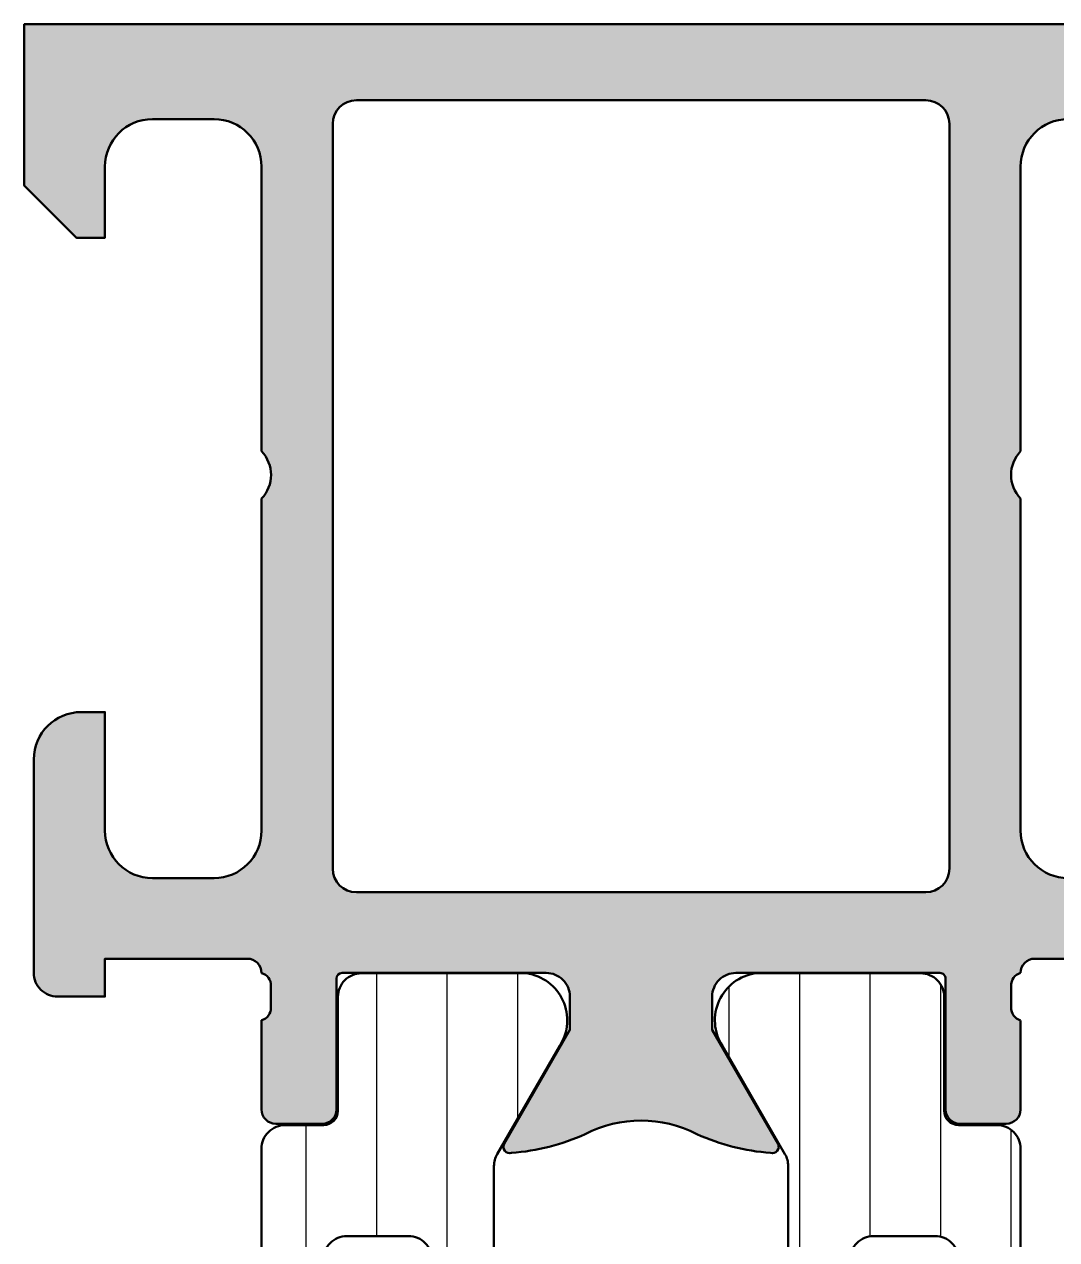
# Model space of a CAD drawing. Extents: x -25 to 51, y 0 to 75.
# Drawn here: x 0 to 21.76, y 49.38 to 75 of the extents above; entities that cross this region are included whole.
import ezdxf

# ---------------------------------------------------------------- set-up
doc = ezdxf.new("R2010")
doc.units = 0
for name, color, linetype, lineweight in [('0S-Alu contour', 7, 'Continuous', 50), ('0S-Alu hatch', 252, 'Continuous', 25), ('0S-Plastic contour', 254, 'Continuous', 50), ('0S-Plastic hatch', 253, 'Continuous', 25)]:
    doc.layers.add(name, color=color, linetype=linetype, lineweight=lineweight)
pattern_1 = [(90, (0, 0), (-1.4859, 0), [])]

# ---------------------------------------------------------------- blocks, each defined once
blk = doc.blocks.new('284027__A687E2B4_68D0_483B_86A1_8ABFF1E2E306___953A8E3C_B4A5_4363_B3F5_7A9732920150_')
at = {"layer": '0S-Plastic hatch'}
h = blk.add_hatch(dxfattribs=at)
h.set_pattern_fill('ANSI31', color=256, scale=0.4680000000000001, angle=45, style=0)
h.set_pattern_definition(pattern_1)
edge = h.paths.add_edge_path()
edge.add_line((5.000000000000003, 51.29262339778484), (4.999977078441997, 25.45125658823265))
edge.add_ellipse((4.795838212819975, 25.455375387072), major_axis=(-0.2041804127758702, 0), ratio=1, start_angle=90.48506106571682, end_angle=178.8441310561838, ccw=False)
edge.add_line((4.797566765715238, 25.25120229122876), (0.6975667657269505, 25.25120229122876))
edge.add_arc((0.6975667657269398, 24.75120229122881), 0.4999999999999467, 89.99999999999876, 180)
edge.add_line((0.197566765726993, 24.75120229122881), (0.1975667657270108, 23.92045306784114))
edge.add_arc((1.197566765727049, 23.92045306784114), 1.000000000000035, 180, 254.9999999989184)
edge.add_line((0.9387477206062868, 22.95452724155692), (1.69756676572695, 22.75120229122875))
edge.add_line((1.69756676572695, 22.75120229122875), (1.697566765726946, 23.75120229122876))
edge.add_line((1.697566765726946, 23.75120229122876), (3.997566765715358, 23.75120229122875))
edge.add_ellipse((3.995857731874244, 22.74707631855112), major_axis=(-1.004127427074104, 0), ratio=1, start_angle=180.2298596784872, end_angle=269.9024820249131, ccw=False)
edge.add_line((4.99997707844199, 22.7511046743983), (4.99997707844199, 19.75122632025461))
edge.add_ellipse((3.995857519994096, 19.75532877543038), major_axis=(-1.00412793895801, 0), ratio=1, start_angle=90.09753001532027, end_angle=179.7659122786875, ccw=False)
edge.add_line((3.997566765715301, 18.75120229122875), (1.697566765726953, 18.75120229122875))
edge.add_line((1.697566765726953, 18.75120229122875), (1.697566765726836, 19.75120229122869))
edge.add_line((1.697566765726836, 19.75120229122869), (0.938747720606269, 19.54787734087044))
edge.add_arc((1.1975667657269, 18.58195151458676), 0.9999999999994827, 105.0000000010822, 180)
edge.add_line((0.1975667657274179, 18.58195151458676), (0.1975667657269504, 17.75120229122874))
edge.add_arc((0.6975667657269647, 17.75120229122877), 0.5000000000000142, 180, 269.9999999999992)
edge.add_line((0.6975667657269575, 17.25120229122875), (4.79756676571532, 17.25120229122875))
edge.add_ellipse((4.797566765715343, 17.05120229122878), major_axis=(-0.1999999999999637, 0), ratio=1, start_angle=180, end_angle=270.00000000000665, ccw=False)
edge.add_line((4.997566765715305, 17.05120229122878), (4.998887310705246, 16.21013004610088))
edge.add_arc((5.498884631371023, 16.21010925689817), 0.4999973210979704, 179.9976177199981, 269.9982316841403)
edge.add_line((5.498869199986721, 15.71011193603832), (6.309200532801625, 15.71008330962012))
edge.add_ellipse((6.309189666567314, 15.41008330981692), major_axis=(-0.2999999999999899, 0), ratio=1, start_angle=179.9979247021016, end_angle=269.99792470211537, ccw=False)
edge.add_line((6.609189666370511, 15.41007244358253), (6.60877078615772, 13.0100740742441))
edge.add_arc((7.108766763172724, 13.0100533243742), 0.4999959774455648, 179.9976222209284, 269.9982271832997)
edge.add_line((7.108751292552963, 12.51005734716798), (10.58529278835881, 12.50993069970388))
edge.add_arc((10.4430179914446, 13.4997539283803), 0.999996070924477, 278.1795327540128, 392.7249408019541)
edge.add_line((11.28429022210338, 14.04035838247478), (9.965903224316335, 16.32406298372988))
edge.add_ellipse((10.39892499602131, 16.57404727383348), major_axis=(-0.5000000000691192, 0), ratio=1, start_angle=-0.0020153897934278575, end_angle=29.99792130043909, ccw=False)
edge.add_line((9.898924996261515, 16.57406486142708), (9.90001130869739, 50.92833361702788))
edge.add_ellipse((10.40001130838044, 50.92831498386472), major_axis=(-0.5000000000302501, 0), ratio=1, start_angle=329.9979281041082, end_angle=359.9978647969435, ccw=False)
edge.add_line((9.967007647096407, 51.1783306420641), (11.28556007655461, 53.46193973131244))
edge.add_arc((10.44432701033439, 54.00260512706299), 0.9999960709244696, 327.2709086022711, 441.816316650216)
edge.add_line((10.58667351121614, 54.99241804653369), (7.110132015410307, 54.99254469399776))
edge.add_arc((7.110111265540407, 54.49254871698272), 0.4999959774456003, 89.99762222092833, 179.9982271832751)
edge.add_line((6.610115288334148, 54.49256418760271), (6.610360308914977, 52.09256579421701))
edge.add_ellipse((6.310360309111723, 52.09257666045139), major_axis=(-0.3000000000000449, 0), ratio=1, start_angle=89.99792470212441, end_angle=179.9979247021016, ccw=False)
edge.add_line((6.310349442877459, 51.79257666064813), (5.500018110062534, 51.79260528706632))
edge.add_arc((5.499997320859801, 51.29260796640057), 0.4999973210979491, 89.99761772008348, 179.9982316841069)
edge = h.paths.add_edge_path()
edge.add_ellipse((6.799448700661269, 48.95118994053621), major_axis=(-0.5000000020876216, 0), ratio=1, start_angle=269.9981008973781, end_angle=360, ccw=False)
edge.add_line((6.799465273458128, 49.45118994234918), (8.099459379726031, 49.45118994234918))
edge.add_ellipse((8.099463019082645, 48.95119358170581), major_axis=(-0.499996360656621, 0), ratio=1, start_angle=179.9995829571355, end_angle=270.0004170425837, ccw=False)
edge.add_line((8.59945937972602, 48.95118994234675), (8.599459379726035, 40.10119604586718))
edge.add_ellipse((8.099463019082783, 40.10119240650811), major_axis=(-0.4999963606564967, 0), ratio=1, start_angle=89.99958295740163, end_angle=180.0004170428646, ccw=False)
edge.add_line((8.099459379726042, 39.60119604586486), (6.799465273413296, 39.60119604586486))
edge.add_ellipse((6.799448700730959, 40.10119604774749), major_axis=(-0.5000000021572895, 0), ratio=1, start_angle=0, end_angle=90.00189908949841, ccw=False)
edge.add_line((6.299448698573669, 40.10119604774749), (6.299448698573647, 48.95118994053621))
edge = h.paths.add_edge_path()
edge.add_line((6.299448698584058, 29.40118994305284), (6.299448698584043, 38.10119604656853))
edge.add_ellipse((6.79944869858405, 38.10119604656332), major_axis=(-0.5000000000000142, 0), ratio=1, start_angle=269.99999999880635, end_angle=360, ccw=False)
edge.add_line((6.799448698594467, 38.60119604656333), (8.0994593797468, 38.60119604656332))
edge.add_ellipse((8.099459379736395, 38.1011960465633), major_axis=(-0.5000000000000142, 0), ratio=1, start_angle=180, end_angle=269.99999999880754, ccw=False)
edge.add_line((8.599459379736407, 38.1011960465633), (8.599459379736395, 29.40118994304765))
edge.add_ellipse((8.099459379736398, 29.40118994304765), major_axis=(-0.4999999999999965, 0), ratio=1, start_angle=90.00000000000159, end_angle=180, ccw=False)
edge.add_line((8.099459379736413, 28.90118994304765), (6.799448698584058, 28.90118994304764))
edge.add_ellipse((6.79944869858405, 29.40118994304763), major_axis=(-0.4999999999999929, 0), ratio=1, start_angle=0, end_angle=90.0000000000008, ccw=False)
edge = h.paths.add_edge_path()
edge.add_line((8.599459379736402, 27.40118994304764), (8.599459379736405, 18.55121130535756))
edge.add_ellipse((8.09944412094735, 18.55121130535237), major_axis=(-0.5000152587890554, 0), ratio=1, start_angle=89.9999999999988, end_angle=180, ccw=False)
edge.add_line((8.09944412094734, 18.05119604656332), (6.799433439794995, 18.05119604656332))
edge.add_ellipse((6.799433439794988, 18.55118078777423), major_axis=(-0.4999847412109269, 0), ratio=1, start_angle=0, end_angle=90.0000000000008, ccw=False)
edge.add_line((6.299448698584061, 18.55118078777423), (6.299448698584061, 27.40118994305278))
edge.add_ellipse((6.799448700671671, 27.40118994123469), major_axis=(-0.5000000020876109, 0), ratio=1, start_angle=269.9981008973833, end_angle=360, ccw=False)
edge.add_line((6.799465273468484, 27.90118994304764), (8.099459379736402, 27.90118994304764))
edge.add_ellipse((8.09946301909309, 27.40119358240433), major_axis=(-0.4999963606565571, 0), ratio=1, start_angle=179.9995829571355, end_angle=270.00041704259223, ccw=False)
at = {"layer": '0S-Alu contour', "color": 7}
for points in [[(6.799465273458128, 49.45118994234918), (8.099459379726031, 49.45118994234918)], [(6.299448698573669, 40.10119604774749), (6.299448698573647, 48.95118994053621)], [(8.59945937972602, 48.95118994234675), (8.599459379726035, 40.10119604586718)], [(8.099459379726042, 39.60119604586486), (6.799465273413296, 39.60119604586486)], [(6.799448698594467, 38.60119604656333), (8.0994593797468, 38.60119604656332)], [(6.299448698584058, 29.40118994305284), (6.299448698584043, 38.10119604656853)], [(8.599459379736407, 38.1011960465633), (8.599459379736395, 29.40118994304765)], [(8.099459379736413, 28.90118994304765), (6.799448698584058, 28.90118994304764)], [(6.799465273468484, 27.90118994304764), (8.099459379736402, 27.90118994304764)], [(6.299448698584061, 18.55118078777423), (6.299448698584061, 27.40118994305278)], [(8.599459379736402, 27.40118994304764), (8.599459379736405, 18.55121130535756)], [(8.09944412094734, 18.05119604656332), (6.799433439794995, 18.05119604656332)]]:
    blk.add_lwpolyline(points, dxfattribs=at)
at = {"layer": '0S-Alu contour', "color": 7, "extrusion": (0, 0, -1)}
for centre, radius, start, end in [((-6.799448700661269, 48.95118994053621), 0.5000000020876216, 0, 90.00189910262193), ((-8.099463019082645, 48.95119358170581), 0.499996360656621, 89.9995829574163, 180.0004170428646), ((-6.799448700730959, 40.10119604774749), 0.5000000021572895, 269.9981009105016, 0), ((-8.099463019082783, 40.10119240650811), 0.4999963606564967, 179.9995829571354, 270.0004170425984), ((-6.79944869858405, 38.10119604656332), 0.5000000000000142, 0, 90.00000000119365), ((-8.099459379736395, 38.1011960465633), 0.5000000000000142, 90.00000000119243, 180), ((-6.79944869858405, 29.40118994304763), 0.4999999999999929, 269.9999999999992, 0), ((-8.099459379736398, 29.40118994304765), 0.4999999999999965, 180, 269.9999999999984), ((-6.799448700671671, 27.40118994123469), 0.5000000020876109, 0, 90.00189910261665), ((-8.09946301909309, 27.40119358240433), 0.4999963606565571, 89.99958295740775, 180.0004170428646), ((-6.799433439794988, 18.55118078777423), 0.4999847412109269, 269.9999999999992, 0), ((-8.09944412094735, 18.55121130535237), 0.5000152587890554, 180, 270.0000000000012)]:
    blk.add_arc(centre, radius, start, end, dxfattribs=at)
at = {"layer": '0S-Plastic contour', "color": 7}
for points in [[(10.58667351121614, 54.99241804653369), (7.110132015410307, 54.99254469399776)], [(6.610115288334148, 54.49256418760271), (6.610360308914977, 52.09256579421701)], [(9.967007647096407, 51.1783306420641), (11.28556007655461, 53.46193973131244)], [(6.310349442877459, 51.79257666064813), (5.500018110062534, 51.79260528706632)], [(5.000000000000003, 51.29262339778484), (4.999977078441997, 25.45125658823265)], [(9.898924996261515, 16.57406486142708), (9.90001130869739, 50.92833361702788)], [(4.797566765715238, 25.25120229122876), (0.6975667657269505, 25.25120229122876)], [(0.197566765726993, 24.75120229122881), (0.1975667657270108, 23.92045306784114)], [(0.9387477206062868, 22.95452724155692), (1.69756676572695, 22.75120229122875), (1.697566765726946, 23.75120229122876), (3.997566765715358, 23.75120229122875)], [(4.99997707844199, 22.7511046743983), (4.99997707844199, 19.75122632025461)], [(3.997566765715301, 18.75120229122875), (1.697566765726953, 18.75120229122875), (1.697566765726836, 19.75120229122869), (0.938747720606269, 19.54787734087044)], [(0.1975667657274179, 18.58195151458676), (0.1975667657269504, 17.75120229122874)], [(0.6975667657269575, 17.25120229122875), (4.79756676571532, 17.25120229122875)], [(4.997566765715305, 17.05120229122878), (4.998887310705246, 16.21013004610088)], [(11.28429022210338, 14.04035838247478), (9.965903224316335, 16.32406298372988)], [(5.498869199986721, 15.71011193603832), (6.309200532801625, 15.71008330962012)], [(6.609189666370511, 15.41007244358253), (6.60877078615772, 13.0100740742441)], [(7.108751292552963, 12.51005734716798), (10.58529278835881, 12.50993069970388)]]:
    blk.add_lwpolyline(points, dxfattribs=at)
for centre, radius, start, end in [((7.110111265540407, 54.49254871698272), 0.4999959774456003, 89.99762222092833, 179.9982271832751), ((10.44432701033439, 54.00260512706299), 0.9999960709244696, 327.2709086022711, 81.81631665021601), ((5.499997320859801, 51.29260796640057), 0.4999973210979491, 89.99761772008348, 179.9982316841069), ((0.6975667657269398, 24.75120229122881), 0.4999999999999467, 89.99999999999876, 180), ((1.197566765727049, 23.92045306784114), 1.000000000000035, 180, 254.9999999989184), ((1.1975667657269, 18.58195151458676), 0.9999999999994827, 105.0000000010822, 180), ((0.6975667657269647, 17.75120229122877), 0.5000000000000142, 180, 269.9999999999992), ((5.498884631371023, 16.21010925689817), 0.4999973210979704, 179.9976177199981, 269.9982316841403), ((10.4430179914446, 13.4997539283803), 0.999996070924477, 278.1795327540128, 32.72494080195404), ((7.108766763172724, 13.0100533243742), 0.4999959774455648, 179.9976222209284, 269.9982271832997)]:
    blk.add_arc(centre, radius, start, end, dxfattribs=at)
at = {"layer": '0S-Plastic contour', "color": 7, "extrusion": (0, 0, -1)}
for centre, radius, start, end in [((-6.310360309111723, 52.09257666045139), 0.3000000000000449, 180.0020752978985, 270.0020752978756), ((-10.40001130838044, 50.92831498386472), 0.5000000000302501, 0.0021352030565457, 30.0020718958918), ((-4.795838212819975, 25.455375387072), 0.2041804127758702, 181.1558689438162, 269.5149389342832), ((-3.995857731874244, 22.74707631855112), 1.004127427074104, 90.09751797508689, 179.7701403215128), ((-3.995857519994096, 19.75532877543038), 1.00412793895801, 180.2340877213126, 269.9024699846797), ((-4.797566765715343, 17.05120229122878), 0.1999999999999637, 89.99999999999336, 180), ((-10.39892499602131, 16.57404727383348), 0.5000000000691192, 330.0020786995609, 0.002015389793375), ((-6.309189666567314, 15.41008330981692), 0.2999999999999899, 90.00207529788462, 180.0020752978985)]:
    blk.add_arc(centre, radius, start, end, dxfattribs=at)
blk = doc.blocks.new('284027__97FA3703_E77F_4BD8_BEBB_549F220E2964___1189DAA0_0001_49F5_8FD3_BE118FD12AFC_')
at = {"layer": '0S-Plastic hatch'}
h = blk.add_hatch(dxfattribs=at)
h.set_pattern_fill('ANSI31', color=256, scale=0.4680000000000001, angle=45, style=0)
h.set_pattern_definition(pattern_1)
edge = h.paths.add_edge_path()
edge.add_line((21.00124670355822, 51.29235132416485), (21.00013401426346, 16.20985797248088))
edge.add_ellipse((20.50013669340362, 16.20987340386518), major_axis=(-0.4999973210979801, 0), ratio=1, start_angle=89.99761772008878, end_angle=179.998231684107, ccw=False)
edge.add_line((20.50011590420093, 15.70987608319939), (19.68978457138602, 15.70990470961759))
edge.add_arc((19.6897737051517, 15.40990470981438), 0.2999999999999957, 89.99792470211386, 179.9979247021014)
edge.add_line((19.38977370534849, 15.40991557604877), (19.39001872592931, 13.00991718266322))
edge.add_ellipse((18.89002274872309, 13.00993265328297), major_axis=(-0.499995977445571, 0), ratio=1, start_angle=89.99762222092761, end_angle=179.9982271832753, ccw=False)
edge.add_line((18.89000199885318, 12.50993667626796), (15.41346050304734, 12.51006332373204))
edge.add_ellipse((15.55580700392911, 13.49987624320274), major_axis=(-0.9999960709244801, 0), ratio=1, start_angle=-32.72909139772662, end_angle=81.8163166502145, ccw=False)
edge.add_line((14.71457393770886, 14.04054163895327), (16.03312636716526, 16.32415072820264))
edge.add_arc((15.60012270591322, 16.57416638639704), 0.500000000000052, 329.9979281027699, 359.9978647972849)
edge.add_line((16.10012270556608, 16.57414775323825), (16.10120901799715, 50.92841650883724))
edge.add_arc((15.60120901830645, 50.92843409645906), 0.5000000000000253, 359.9979846069515, 389.9979213014619)
edge.add_line((16.03423078994712, 51.17841838653585), (14.71584379216008, 53.46212298779094))
edge.add_ellipse((15.55711602281887, 54.00272744188542), major_axis=(-0.999996070924482, 0), ratio=1, start_angle=-81.82046724598689, end_angle=32.72494080195338, ccw=False)
edge.add_line((15.41484122590465, 54.99255067056184), (18.8913827217105, 54.99242402309775))
edge.add_ellipse((18.89136725109074, 54.49242804589152), major_axis=(-0.4999959774455675, 0), ratio=1, start_angle=179.9976222209286, end_angle=269.9982271833005, ccw=False)
edge.add_line((19.39136322810575, 54.49240729602163), (19.39094434789295, 52.09240892668312))
edge.add_arc((19.69094434769615, 52.0923980604488), 0.2999999999999972, 179.9979247021014, 269.9979247021146)
edge.add_line((19.69093348146184, 51.7923980606456), (20.50126481427675, 51.7923694342274))
edge.add_ellipse((20.50124938289244, 51.29237211336755), major_axis=(-0.4999973210979694, 0), ratio=1, start_angle=179.9976177199983, end_angle=269.9982316841399, ccw=False)
edge = h.paths.add_edge_path()
edge.add_arc((19.20070057446848, 48.95130058249147), 0.4999847412109306, 0, 90.00000000000081)
edge.add_line((19.20070057446847, 49.4512853237024), (17.90068989331613, 49.4512853237024))
edge.add_arc((17.90068989331612, 48.95127006491335), 0.5000152587890554, 89.9999999999992, 180)
edge.add_line((17.40067463452706, 48.95127006491335), (17.40067463452706, 40.10129142722047))
edge.add_arc((17.90067099517038, 40.10128778786141), 0.4999963606565682, 179.9995829571354, 270.0004170425911)
edge.add_line((17.90067463452706, 39.60129142721809), (19.20066874079498, 39.60129142721809))
edge.add_arc((19.20068531359178, 40.10129142903105), 0.5000000020876216, 269.9981008973846, 360)
edge.add_line((19.7006853156794, 40.10129142903105), (19.70068531567941, 48.95130058249147))
edge = h.paths.add_edge_path()
edge.add_line((19.70068531567942, 29.40128532369719), (19.70068531567941, 38.10129142721289))
edge.add_arc((19.20068531567941, 38.10129142721809), 0.5, 0, 90)
edge.add_line((19.20068531567941, 38.60129142721809), (17.90067463452705, 38.60129142721809))
edge.add_arc((17.90067463452705, 38.1012914272181), 0.4999999999999894, 90, 180)
edge.add_line((17.40067463452706, 38.1012914272181), (17.40067463452706, 29.40128532370242))
edge.add_arc((17.90067463452708, 29.40128532370242), 0.5000000000000142, 180, 269.999999998808)
edge.add_line((17.90067463451667, 28.90128532370241), (19.200685315669, 28.90128532370241))
edge.add_arc((19.20068531567942, 29.4012853237024), 0.5, 269.9999999988063, 360)
edge = h.paths.add_edge_path()
edge.add_line((19.70068531568979, 18.55129142791138), (19.70068531568979, 27.40128532439565))
edge.add_arc((19.20068531353249, 27.4012853225182), 0.5000000021573064, 0, 90.00189908949562)
edge.add_line((19.20066874085017, 27.90128532440085), (17.90067463453744, 27.90128532440087))
edge.add_arc((17.90067099518072, 27.4012889637576), 0.4999963606565109, 89.99958295740409, 180.0004170428646)
edge.add_line((17.40067463453745, 27.40128532439854), (17.40067463453745, 18.55129142791898))
edge.add_arc((17.90067099518083, 18.55128778855991), 0.4999963606566215, 179.9995829571354, 270.0004170425849)
edge.add_line((17.90067463453745, 18.05129142791654), (19.20066874080535, 18.05129142791654))
edge.add_arc((19.20068531360217, 18.55129142972951), 0.5000000020876207, 269.9981008973825, 360)
at = {"layer": '0S-Alu contour', "color": 7}
for points in [[(19.20070057446847, 49.4512853237024), (17.90068989331613, 49.4512853237024)], [(17.40067463452706, 48.95127006491335), (17.40067463452706, 40.10129142722047)], [(19.7006853156794, 40.10129142903105), (19.70068531567941, 48.95130058249147)], [(17.90067463452706, 39.60129142721809), (19.20066874079498, 39.60129142721809)], [(19.20068531567941, 38.60129142721809), (17.90067463452705, 38.60129142721809)], [(17.40067463452706, 38.1012914272181), (17.40067463452706, 29.40128532370242)], [(19.70068531567942, 29.40128532369719), (19.70068531567941, 38.10129142721289)], [(17.90067463451667, 28.90128532370241), (19.200685315669, 28.90128532370241)], [(19.20066874085017, 27.90128532440085), (17.90067463453744, 27.90128532440087)], [(17.40067463453745, 27.40128532439854), (17.40067463453745, 18.55129142791898)], [(19.70068531568979, 18.55129142791138), (19.70068531568979, 27.40128532439565)], [(17.90067463453745, 18.05129142791654), (19.20066874080535, 18.05129142791654)]]:
    blk.add_lwpolyline(points, dxfattribs=at)
for centre, radius, start, end in [((17.90068989331612, 48.95127006491335), 0.5000152587890554, 89.9999999999992, 180), ((19.20070057446848, 48.95130058249147), 0.4999847412109306, 0, 90.00000000000081), ((17.90067099517038, 40.10128778786141), 0.4999963606565682, 179.9995829571354, 270.0004170425911), ((19.20068531359178, 40.10129142903105), 0.5000000020876216, 269.9981008973846, 0), ((17.90067463452705, 38.1012914272181), 0.4999999999999894, 90, 180), ((19.20068531567941, 38.10129142721809), 0.5, 0, 90), ((17.90067463452708, 29.40128532370242), 0.5000000000000142, 180, 269.999999998808), ((19.20068531567942, 29.4012853237024), 0.5, 269.9999999988063, 0), ((17.90067099518072, 27.4012889637576), 0.4999963606565109, 89.99958295740409, 180.0004170428646), ((19.20068531353249, 27.4012853225182), 0.5000000021573064, 0, 90.00189908949562), ((17.90067099518083, 18.55128778855991), 0.4999963606566215, 179.9995829571354, 270.0004170425849), ((19.20068531360217, 18.55129142972951), 0.5000000020876207, 269.9981008973825, 0)]:
    blk.add_arc(centre, radius, start, end, dxfattribs=at)
at = {"layer": '0S-Plastic contour', "color": 7}
for points in [[(15.41484122590465, 54.99255067056184), (18.8913827217105, 54.99242402309775)], [(19.39136322810575, 54.49240729602163), (19.39094434789295, 52.09240892668312)], [(16.03423078994712, 51.17841838653585), (14.71584379216008, 53.46212298779094)], [(19.69093348146184, 51.7923980606456), (20.50126481427675, 51.7923694342274)], [(21.00124670355822, 51.29235132416485), (21.00013401426346, 16.20985797248088)], [(16.10012270556608, 16.57414775323825), (16.10120901799715, 50.92841650883724)], [(14.71457393770886, 14.04054163895327), (16.03312636716526, 16.32415072820264)], [(20.50011590420093, 15.70987608319939), (19.68978457138602, 15.70990470961759)], [(19.38977370534849, 15.40991557604877), (19.39001872592931, 13.00991718266322)], [(18.89000199885318, 12.50993667626796), (15.41346050304734, 12.51006332373204)]]:
    blk.add_lwpolyline(points, dxfattribs=at)
at = {"layer": '0S-Plastic contour', "color": 7, "extrusion": (0, 0, -1)}
for centre, radius, start, end in [((-15.55711602281887, 54.00272744188542), 0.999996070924482, 327.2750591980466, 81.8204672459869), ((-18.89136725109074, 54.49242804589152), 0.4999959774455675, 90.00177281669951, 180.0023777790715), ((-20.50124938289244, 51.29237211336755), 0.4999973210979694, 90.00176831586008, 180.0023822800018), ((-20.50013669340362, 16.20987340386518), 0.4999973210979801, 180.001768315893, 270.0023822799112), ((-15.55580700392911, 13.49987624320274), 0.9999960709244801, 278.1836833497855, 32.72909139772663), ((-18.89002274872309, 13.00993265328297), 0.499995977445571, 180.0017728167248, 270.0023777790724)]:
    blk.add_arc(centre, radius, start, end, dxfattribs=at)
at = {"layer": '0S-Plastic contour', "color": 7}
for centre, radius, start, end in [((19.69094434769615, 52.0923980604488), 0.2999999999999972, 179.9979247021014, 269.9979247021146), ((15.60120901830645, 50.92843409645906), 0.5000000000000253, 359.9979846069515, 29.99792130146187), ((15.60012270591322, 16.57416638639704), 0.500000000000052, 329.9979281027699, 359.9978647972849), ((19.6897737051517, 15.40990470981438), 0.2999999999999957, 89.99792470211386, 179.9979247021014)]:
    blk.add_arc(centre, radius, start, end, dxfattribs=at)
blk = doc.blocks.new('345630__3D697D27_546C_42A1_9E8C_51D549134448_')
at = {"layer": '0S-Alu hatch'}
h = blk.add_hatch(color=256, dxfattribs=at)
edge = h.paths.add_edge_path()
edge.add_line((50.99981536864653, 74.50000000572254), (50.99981536864653, 70.49999976730396))
edge.add_ellipse((50.49978869570903, 70.50002644024147), major_axis=(-0.5000266736489019, 0), ratio=1, start_angle=90.0030563304457, end_angle=179.9969436696916, ccw=False)
edge.add_line((50.49981536864653, 69.99999976730398), (49.19976654052153, 69.99999976730396))
edge.add_ellipse((49.19979321345905, 70.50002644024148), major_axis=(-0.5000266736489304, 0), ratio=1, start_angle=0.003056330070023705, end_angle=89.9969436695502, ccw=False)
edge.add_line((48.69976654052152, 70.49999976730518), (48.69976654052152, 71.00000000572254))
edge.add_line((48.69976654052152, 71.00000000572254), (49.69976654052152, 71.00000000572254))
edge.add_line((49.69976654052152, 71.00000000572254), (49.69976654052151, 72.7000122127538))
edge.add_arc((48.69977824701956, 72.70002391925183), 0.9999882935704716, 359.999329259861, 450.0006707407822)
edge.add_line((48.69976654052153, 73.70001221275378), (44.69976654052151, 73.70001221275379))
edge.add_arc((44.69988116180977, 72.69989759146554), 1.000114627856516, 90.00656656336305, 179.9934334366156)
edge.add_line((43.69976654052153, 72.70001221275417), (43.69976654052152, 71.00000000572254))
edge.add_line((43.69976654052152, 71.00000000572254), (44.69976654052152, 71.00000000572254))
edge.add_line((44.69976654052152, 71.00000000572254), (44.69976654052152, 70.49999976730396))
edge.add_ellipse((44.19983420457714, 70.49993210324834), major_axis=(-0.4999323405234305, 0), ratio=1, start_angle=89.99224522098342, end_angle=180.0077547790363, ccw=False)
edge.add_line((44.19976654052151, 69.99999976730396), (41.39977874755277, 69.99999976730396))
edge.add_ellipse((41.39980542049027, 70.50002644024147), major_axis=(-0.5000266736489161, 0), ratio=1, start_angle=0.003056330070023705, end_angle=89.99694366955259, ccw=False)
edge.add_line((40.89977874755276, 70.49999976730517), (40.89977874755276, 70.69998145675709))
edge.add_ellipse((41.39981576598441, 70.6999446767616), major_axis=(-0.5000370197843159, 0), ratio=1, start_angle=270.0042416857466, end_angle=359.9957856350814, ccw=False)
edge.add_line((41.39977874755277, 71.19998169517565), (41.89977874755276, 71.19998169517567))
edge.add_arc((41.89983622235556, 71.69992422037286), 0.4999425285009343, 269.9934131156116, 360.0065868844339)
edge.add_line((42.39977874755275, 71.69998169517606), (42.39977874755276, 72.89999390220692))
edge.add_arc((41.89983622235556, 72.90005137700972), 0.4999425285009383, 359.9934131156214, 450.0065868843877)
edge.add_line((41.89977874755276, 73.39999390220692), (26.49993934630766, 73.39999390220692))
edge.add_arc((26.50000391020789, 72.89992933830669), 0.5000645680681906, 90.00739752271738, 179.9926024773131)
edge.add_line((25.99993934630766, 72.89999390220666), (25.99993934630767, 71.5999679622655))
edge.add_line((25.99993934630767, 71.5999679622655), (24.89996376037017, 70.49999213790943))
edge.add_line((24.89996376037017, 70.49999213790943), (24.29998817443265, 70.49999213790943))
edge.add_line((24.29998817443265, 70.49999213790943), (24.29998817443266, 72.00045013999988))
edge.add_arc((23.29990177515712, 72.0003561106415), 1.00008640369592, 0.0053870198493499, 89.99505011384058)
edge.add_line((23.29998817443266, 73.00044251060532), (21.99993934630766, 73.00044251060535))
edge.add_arc((21.9999941549959, 72.00038770230617), 1.000054809801103, 90.00314013440826, 179.997296995918)
edge.add_line((20.99993934630766, 72.0004348812128), (20.99993934630766, 66.00000024414112))
edge.add_arc((21.52477868662602, 65.50000024414112), 0.724883668698509, 136.3884232636866, 223.6115767363133)
edge.add_line((20.99993934630766, 65.00000024414112), (20.99993934630766, 58.00000024414112))
edge.add_arc((21.99999814403663, 58.00005904187009), 1.000058799457456, 180.003368663758, 269.9966313363586)
edge.add_line((21.99993934630766, 57.00000024414112), (23.29998817443265, 57.00000024414112))
edge.add_arc((23.29990070386371, 58.00008771471006), 1.000087474394161, 270.0050112560816, 359.9949887438899)
edge.add_line((24.29998817443266, 58.00000024414063), (24.29998817443266, 60.50000024414112))
edge.add_line((24.29998817443266, 60.50000024414112), (24.79998817443267, 60.50000024414112))
edge.add_ellipse((24.79990070386373, 59.49991277357218), major_axis=(-1.000087474394151, 0), ratio=1, start_angle=180.0050112561101, end_angle=269.9949887439186, ccw=False)
edge.add_line((25.79998817443267, 59.50000024414162), (25.79992713927641, 55.00000024414112))
edge.add_ellipse((25.29995787989707, 54.99997713250413), major_axis=(-0.4999692599135219, 0), ratio=1, start_angle=89.99647716776508, end_angle=180.0026485613532, ccw=False)
edge.add_line((25.29992713927639, 54.50000787353566), (24.29992713927641, 54.50000024414112))
edge.add_line((24.29992713927641, 54.50000024414112), (24.2999271392764, 55.2999956665044))
edge.add_line((24.2999271392764, 55.2999956665044), (21.30001869201079, 55.2999956665044))
edge.add_arc((21.29952412917863, 54.99927249794558), 0.3007235752322226, 89.90577268264408, 180.0796582479567)
edge.add_arc((21.07718863035237, 54.73285627886197), 0.2773078555102683, 106.4198764194953, 181.1645893741022)
edge.add_line((20.79993805676734, 54.72722012995746), (20.79993805676733, 54.27362612995747))
edge.add_arc((21.0788061524105, 54.26796547048041), 0.2789255417371506, 178.8371299271138, 253.5754054446451)
edge.add_line((20.99993905676733, 54.00042212995746), (20.99993905676733, 52.12041112994895))
edge.add_ellipse((20.69993905676733, 52.12041112994895), major_axis=(-0.2999999999999971, 0), ratio=1, start_angle=90, end_angle=180, ccw=False)
edge.add_line((20.69993905676733, 51.82041112994895), (19.71996473772454, 51.82041112994895))
edge.add_ellipse((19.71996473772455, 52.12041112994896), major_axis=(-0.3000000000000043, 0), ratio=1, start_angle=0, end_angle=89.99999999999869, ccw=False)
edge.add_line((19.41996473772455, 52.12041112994895), (19.41996473772454, 54.87999244135253))
edge.add_arc((19.29996473772453, 54.87999244135253), 0.1200000000000081, 0, 90.00009934834375)
edge.add_line((19.29996452964985, 54.99999244135236), (14.99996986388577, 54.99998498535206))
edge.add_arc((14.99994680056946, 54.5000080489621), 0.4999769369219042, 89.99735701671582, 180.0017687124012)
edge.add_line((14.49996986388578, 54.49999261474659), (14.49996986388578, 53.80004006937042))
edge.add_line((14.49996986388578, 53.80004006937042), (15.888244533533, 51.39546990966846))
edge.add_ellipse((15.76726033818437, 51.33515589408229), major_axis=(-0.1351848956070299, 0), ratio=1, start_angle=73.62843311576859, end_angle=206.4975424691706, ccw=False)
edge.add_ellipse((16.0886228948606, 55.84733151315266), major_axis=(-4.655777016969531, 0), ratio=1, start_angle=65.77490799986282, end_angle=85.5718603394564, ccw=False)
edge.add_arc((12.99996962546721, 49.30848111368367), 2.578074919606322, 62.80372927906441, 117.1962707209355)
edge.add_ellipse((9.911316356074003, 55.84733151315202), major_axis=(-4.655777016968885, 0), ratio=1, start_angle=94.42813966054189, end_angle=114.22509200013829, ccw=False)
edge.add_ellipse((10.23267891275002, 51.33515589408229), major_axis=(-0.1351848956070267, 0), ratio=1, start_angle=-26.497542469171208, end_angle=106.37156688423741, ccw=False)
edge.add_line((10.1116947174014, 51.39546990966846), (11.49993934630765, 53.79998803710987))
edge.add_line((11.49993934630765, 53.79998803710987), (11.49993934630765, 54.49999261474658))
edge.add_arc((10.99995222856131, 54.49999786774407), 0.4999871177739381, 359.9993980350857, 450.0014762355656)
edge.add_line((10.99993934630765, 54.99998498535205), (6.69988337132866, 54.99998498535206))
edge.add_arc((6.699883371328663, 54.87998498535207), 0.120000000000001, 90.0000000000017, 180)
edge.add_line((6.579883371328662, 54.87998498535207), (6.579883371328655, 52.12064217456852))
edge.add_ellipse((6.279883371328653, 52.12064217456852), major_axis=(-0.3000000000000024, 0), ratio=1, start_angle=89.99999999999972, end_angle=180, ccw=False)
edge.add_line((6.279883371328651, 51.82064217456851), (5.299909052285876, 51.82064217456851))
edge.add_ellipse((5.299909052285875, 52.12064217456852), major_axis=(-0.3000000000000043, 0), ratio=1, start_angle=0, end_angle=90.00000000000023, ccw=False)
edge.add_line((4.999909052285872, 52.12064217456852), (4.999909052285872, 54.00065317457702))
edge.add_arc((4.921041956642703, 54.26819651509997), 0.2789255417371508, 286.4245945553549, 361.1628700728862)
edge.add_line((5.199910052285872, 54.27385717457703), (5.199910052285872, 54.72745117457702))
edge.add_arc((4.923542742401799, 54.73306936786224), 0.2764244093207944, 358.8354106259034, 433.5801235805083)
edge.add_arc((4.700556628588046, 54.99887146165665), 0.301124876637262, 359.8760590938171, 450.1210266476693)
edge.add_line((4.699920558923622, 55.29999566650439), (1.700012230867287, 55.2999956665044))
edge.add_line((1.700012230867287, 55.2999956665044), (1.700012230867287, 54.50000024414112))
edge.add_line((1.700012230867287, 54.50000024414112), (0.7000122308672873, 54.50000787353565))
edge.add_ellipse((0.6999814720294496, 54.99997714408761), major_axis=(-0.4999692714981292, 0), ratio=1, start_angle=-0.0026472339234828723, end_angle=90.00352491981488, ccw=False)
edge.add_line((0.2000122010649656, 55.00000024414188), (0.1999511659087147, 59.50000024414112))
edge.add_ellipse((1.200038654751838, 59.49991275529539), major_axis=(-1.000087492669938, 0), ratio=1, start_angle=270.0050105955342, end_angle=359.9949876969895, ccw=False)
edge.add_line((1.199951195711037, 60.50000024414112), (1.699951195711037, 60.50000024414112))
edge.add_line((1.699951195711037, 60.50000024414112), (1.699951195711037, 58.00000024414112))
edge.add_arc((2.700038593184096, 58.00008764160375), 1.000087401291882, 180.0050070680665, 269.9949861016792)
edge.add_line((2.699951076501747, 57.00000024414112), (3.999999904626747, 57.00000024414112))
edge.add_arc((3.999941106897779, 58.00005904187009), 1.000058799457453, 270.0033686636412, 359.996631336242)
edge.add_line((4.999999904626747, 58.00000024413908), (4.999999904626747, 65.00000024414112))
edge.add_arc((4.475160564308396, 65.50000024414112), 0.7248836686985051, 316.3884232636862, 403.6115767363137)
edge.add_line((4.999999904626749, 66.00000024414112), (4.999999904626747, 72.00043488121082))
edge.add_arc((3.999945095938503, 72.00038770230616), 1.000054809801106, 0.0027030040819815, 89.99685986559155)
edge.add_line((3.999999904626747, 73.00044251060535), (2.699951076501747, 73.00044251060535))
edge.add_arc((2.700037522117391, 72.00035618352157), 1.000086330819881, 90.004952541383, 179.9946171550669)
edge.add_line((1.699951195711038, 72.00045013999929), (1.699951195711037, 70.49999213790943))
edge.add_line((1.699951195711037, 70.49999213790943), (1.099975609773537, 70.49999213790943))
edge.add_line((1.099975609773537, 70.49999213790943), (0, 71.5999679622655))
edge.add_line((0, 71.5999679622655), (0, 75))
edge.add_line((0, 75), (50.49981536864653, 75))
edge.add_ellipse((50.49974153456486, 74.49992616591749), major_axis=(-0.5000738395331804, 0), ratio=1, start_angle=180.0084601690355, end_angle=269.99154048673466, ccw=False)
edge = h.paths.add_edge_path()
edge.add_arc((18.99995186422911, 72.89999116133932), 0.5000027408751163, 0.0003140784807261, 89.99968592142987)
edge.add_line((18.99995460509672, 73.39999390220692), (6.999984645837685, 73.39999390220692))
edge.add_arc((6.999987386705292, 72.89999116133932), 0.500002740875119, 90.00031407857054, 179.9996859215192)
edge.add_line((6.499984645837685, 72.89999390220613), (6.499984645837685, 57.19999719238408))
edge.add_arc((6.999987386705278, 57.19999993325091), 0.5000027408751057, 180.0003140784807, 269.9996859214311)
edge.add_line((6.999984645837685, 56.69999719238331), (18.99995460509672, 56.6999971923833))
edge.add_arc((18.99995186422912, 57.19999993325091), 0.5000027408751128, 270.0003140785698, 359.9996859215192)
edge.add_line((19.49995460509672, 57.19999719238408), (19.49995460509672, 72.89999390220613))
at = {"layer": '0S-Alu contour', "color": 7}
for points in [[(1.699951195711038, 72.00045013999929), (1.699951195711037, 70.49999213790943), (1.099975609773537, 70.49999213790943), (0, 71.5999679622655), (0, 75), (50.49981536864653, 75)], [(18.99995460509672, 73.39999390220692), (6.999984645837685, 73.39999390220692)], [(3.999999904626747, 73.00044251060535), (2.699951076501747, 73.00044251060535)], [(6.499984645837685, 72.89999390220613), (6.499984645837685, 57.19999719238408)], [(19.49995460509672, 57.19999719238408), (19.49995460509672, 72.89999390220613)], [(4.999999904626749, 66.00000024414112), (4.999999904626747, 72.00043488121082)], [(20.99993934630766, 72.0004348812128), (20.99993934630766, 66.00000024414112)], [(4.999999904626747, 58.00000024413908), (4.999999904626747, 65.00000024414112)], [(20.99993934630766, 65.00000024414112), (20.99993934630766, 58.00000024414112)], [(1.199951195711037, 60.50000024414112), (1.699951195711037, 60.50000024414112), (1.699951195711037, 58.00000024414112)], [(0.2000122010649656, 55.00000024414188), (0.1999511659087147, 59.50000024414112)], [(2.699951076501747, 57.00000024414112), (3.999999904626747, 57.00000024414112)], [(6.999984645837685, 56.69999719238331), (18.99995460509672, 56.6999971923833)], [(4.699920558923622, 55.29999566650439), (1.700012230867287, 55.2999956665044), (1.700012230867287, 54.50000024414112), (0.7000122308672873, 54.50000787353565)], [(25.29992713927639, 54.50000787353566), (24.29992713927641, 54.50000024414112), (24.2999271392764, 55.2999956665044), (21.30001869201079, 55.2999956665044)], [(6.579883371328662, 54.87998498535207), (6.579883371328655, 52.12064217456852)], [(10.99993934630765, 54.99998498535205), (6.69988337132866, 54.99998498535206)], [(19.29996452964985, 54.99999244135236), (14.99996986388577, 54.99998498535206)], [(19.41996473772455, 52.12041112994895), (19.41996473772454, 54.87999244135253)], [(5.199910052285872, 54.27385717457703), (5.199910052285872, 54.72745117457702)], [(20.79993805676734, 54.72722012995746), (20.79993805676733, 54.27362612995747)], [(10.1116947174014, 51.39546990966846), (11.49993934630765, 53.79998803710987), (11.49993934630765, 54.49999261474658)], [(14.49996986388578, 54.49999261474659), (14.49996986388578, 53.80004006937042), (15.888244533533, 51.39546990966846)], [(4.999909052285872, 52.12064217456852), (4.999909052285872, 54.00065317457702)], [(20.99993905676733, 54.00042212995746), (20.99993905676733, 52.12041112994895)], [(6.279883371328651, 51.82064217456851), (5.299909052285876, 51.82064217456851)], [(20.69993905676733, 51.82041112994895), (19.71996473772454, 51.82041112994895)]]:
    blk.add_lwpolyline(points, dxfattribs=at)
for centre, radius, start, end in [((6.999987386705292, 72.89999116133932), 0.500002740875119, 90.00031407857054, 179.9996859215192), ((18.99995186422911, 72.89999116133932), 0.5000027408751163, 0.0003140784807261, 89.99968592142987), ((2.700037522117391, 72.00035618352157), 1.000086330819881, 90.004952541383, 179.9946171550669), ((3.999945095938503, 72.00038770230616), 1.000054809801106, 0.0027030040819815, 89.99685986559155), ((21.9999941549959, 72.00038770230617), 1.000054809801103, 90.00314013440826, 179.997296995918), ((4.475160564308396, 65.50000024414112), 0.7248836686985051, 316.3884232636862, 43.61157673631368), ((21.52477868662602, 65.50000024414112), 0.724883668698509, 136.3884232636866, 223.6115767363133), ((2.700038593184096, 58.00008764160375), 1.000087401291882, 180.0050070680665, 269.9949861016792), ((3.999941106897779, 58.00005904187009), 1.000058799457453, 270.0033686636412, 359.996631336242), ((21.99999814403663, 58.00005904187009), 1.000058799457456, 180.003368663758, 269.9966313363586), ((6.999987386705278, 57.19999993325091), 0.5000027408751057, 180.0003140784807, 269.9996859214311), ((18.99995186422912, 57.19999993325091), 0.5000027408751128, 270.0003140785698, 359.9996859215192), ((4.700556628588046, 54.99887146165665), 0.301124876637262, 359.8760590938171, 90.12102664766937), ((21.29952412917863, 54.99927249794558), 0.3007235752322226, 89.90577268264408, 180.0796582479567), ((4.923542742401799, 54.73306936786224), 0.2764244093207944, 358.8354106259034, 73.58012358050837), ((6.699883371328663, 54.87998498535207), 0.120000000000001, 90.0000000000017, 180), ((10.99995222856131, 54.49999786774407), 0.4999871177739381, 359.9993980350857, 90.00147623556566), ((14.99994680056946, 54.5000080489621), 0.4999769369219042, 89.99735701671582, 180.0017687124012), ((19.29996473772453, 54.87999244135253), 0.1200000000000081, 0, 90.00009934834375), ((21.07718863035237, 54.73285627886197), 0.2773078555102683, 106.4198764194953, 181.1645893741022), ((4.921041956642703, 54.26819651509997), 0.2789255417371508, 286.4245945553549, 1.162870072886224), ((21.0788061524105, 54.26796547048041), 0.2789255417371506, 178.8371299271138, 253.5754054446451), ((12.99996962546721, 49.30848111368367), 2.578074919606322, 62.80372927906441, 117.1962707209355)]:
    blk.add_arc(centre, radius, start, end, dxfattribs=at)
at = {"layer": '0S-Alu contour', "color": 7, "extrusion": (0, 0, -1)}
for centre, radius, start, end in [((-1.200038654751838, 59.49991275529539), 1.000087492669938, 0.0050123030105428, 89.99498940446578), ((-0.6999814720294496, 54.99997714408761), 0.4999692714981292, 269.9964750801851, 0.0026472339235282), ((-5.299909052285875, 52.12064217456852), 0.3000000000000043, 269.9999999999998, 0), ((-6.279883371328653, 52.12064217456852), 0.3000000000000025, 180, 270.0000000000003), ((-19.71996473772455, 52.12041112994896), 0.3000000000000043, 270.0000000000013, 0), ((-20.69993905676733, 52.12041112994895), 0.2999999999999971, 180, 270), ((-9.911316356074003, 55.84733151315202), 4.655777016968885, 245.7749079998617, 265.5718603394581), ((-16.0886228948606, 55.84733151315266), 4.655777016969531, 274.4281396605436, 294.2250920001372), ((-10.23267891275002, 51.33515589408229), 0.1351848956070267, 253.6284331157626, 26.49754246917125), ((-15.76726033818437, 51.33515589408229), 0.1351848956070299, 153.5024575308294, 286.3715668842315)]:
    blk.add_arc(centre, radius, start, end, dxfattribs=at)
blk = doc.blocks.new('368540__FAB254A9_29E6_4309_BBC7_D12D797C630B_')
at = {"layer": '0S-Alu contour', "color": 7}
blk.add_blockref('345630__3D697D27_546C_42A1_9E8C_51D549134448_', (0, 0), dxfattribs=at)
at = {"layer": '0S-Plastic contour', "color": 7}
for name in ['284027__A687E2B4_68D0_483B_86A1_8ABFF1E2E306___953A8E3C_B4A5_4363_B3F5_7A9732920150_', '284027__97FA3703_E77F_4BD8_BEBB_549F220E2964___1189DAA0_0001_49F5_8FD3_BE118FD12AFC_']:
    blk.add_blockref(name, (0, 0), dxfattribs=at)

msp = doc.modelspace()

# ---------------------------------------------------------------- block references
at = {"layer": '0S-Alu contour', "color": 7}
msp.add_blockref('368540__FAB254A9_29E6_4309_BBC7_D12D797C630B_', (0, 0), dxfattribs=at)

doc.saveas('drawing.dxf')
